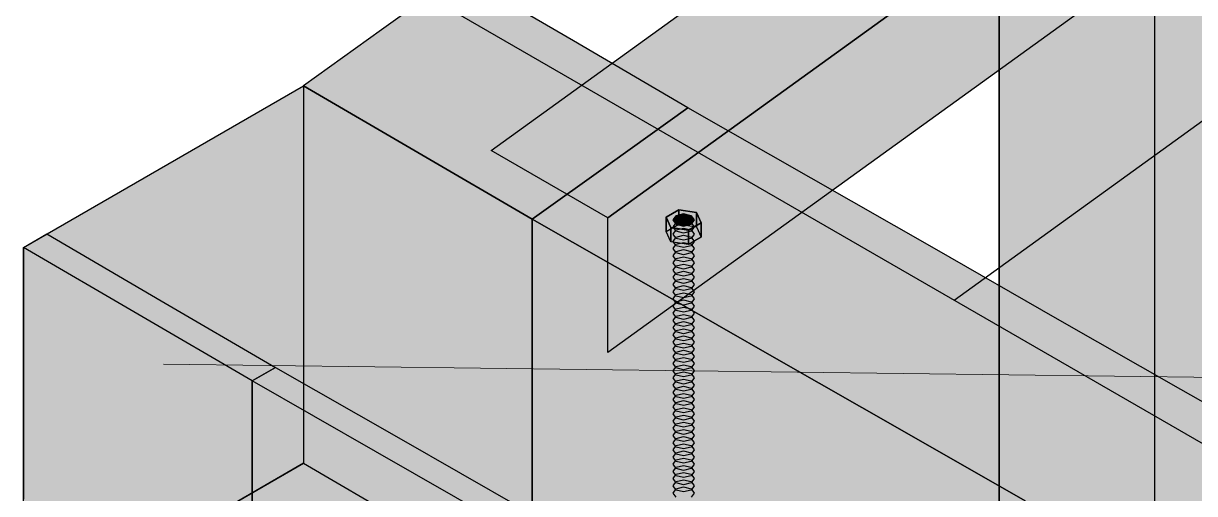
# Model space of a CAD drawing. Header units: metres. Extents: x 0 to 34.2, y 0 to 17.8.
# Drawn here: x 5.857 to 6.509, y 11.229 to 11.49 of the extents above; entities that cross this region are included whole.
import ezdxf

# ---------------------------------------------------------------- set-up
doc = ezdxf.new("R2010")
doc.units = ezdxf.units.M
doc.header["$LTSCALE"] = 0.25
doc.layers.add('ISO-ARISTAS', color=8, linetype='CONTINUOUS')
doc.layers.add('ISO-CONCRETO-SUP', color=254, linetype='CONTINUOUS', true_color=0xe8e8e8)
doc.layers.add('LLAMADAS', color=30, linetype='CONTINUOUS', lineweight=18)

msp = doc.modelspace()

# ---------------------------------------------------------------- linework, layer by layer
at = {"layer": 'ISO-ARISTAS', "color": 250}
for p, q in [((8.46469, 12.84444), (6.37497, 11.33632)), ((6.11723, 11.41975), (6.41416, 11.63404)), ((6.47911, 11.59654), (6.18219, 11.38225)), ((6.18219, 11.38225), (6.47911, 11.59654)), ((6.39999, 11.21611), (6.39999, 11.57963)), ((6.39999, 11.57963), (6.39999, 11.21611)), ((7.6514, 10.59938), (6.01028, 11.54688)), ((6.48659, 11.16611), (6.48659, 11.52963)), ((6.48659, 11.16611), (6.48659, 11.52963)), ((6.09948, 11.51774), (6.05618, 11.48674)), ((6.16313, 11.48062), (6.09948, 11.51774)), ((6.47911, 11.52154), (6.18219, 11.30725)), ((6.05618, 11.48674), (6.01288, 11.45574)), ((6.22679, 11.4435), (6.16313, 11.48062)), ((5.85699, 11.36574), (6.01288, 11.45574)), ((6.07653, 11.41862), (6.01288, 11.45574)), ((6.01288, 11.45574), (6.01288, 11.38574)), ((6.01288, 11.45574), (6.07653, 11.41862)), ((6.01288, 11.45574), (6.01288, 11.24573)), ((6.18349, 11.4125), (6.22679, 11.4435)), ((6.22679, 11.4435), (6.18349, 11.4125)), ((6.29537, 11.4043), (6.22679, 11.4435)), ((6.18219, 11.38225), (6.11723, 11.41975)), ((6.14018, 11.3815), (6.07653, 11.41862)), ((6.07653, 11.41862), (6.14018, 11.3815)), ((6.14018, 11.3815), (6.18349, 11.4125)), ((6.18349, 11.4125), (6.14018, 11.3815)), ((6.36396, 11.3651), (6.29537, 11.4043)), ((6.22179, 11.38667), (6.21464, 11.38254)), ((6.21464, 11.38254), (6.22179, 11.38667)), ((6.23156, 11.38516), (6.22179, 11.38667)), ((6.22179, 11.38667), (6.22179, 11.37867)), ((6.22179, 11.37867), (6.22179, 11.38667)), ((6.22179, 11.38667), (6.23156, 11.38516)), ((6.01288, 11.38574), (6.01288, 11.31574)), ((6.14018, 11.3115), (6.14018, 11.3815)), ((6.20877, 11.3423), (6.14018, 11.3815)), ((6.14018, 11.3815), (6.14018, 11.3115)), ((6.14018, 11.3815), (6.20877, 11.3423)), ((6.18219, 11.30725), (6.18219, 11.38225)), ((6.21464, 11.38254), (6.21464, 11.37454)), ((6.21464, 11.37454), (6.21464, 11.38254)), ((6.21464, 11.38254), (6.21726, 11.3769)), ((6.21726, 11.3769), (6.21464, 11.38254)), ((6.22025, 11.38343), (6.21853, 11.38103)), ((6.21853, 11.38103), (6.22025, 11.38343)), ((6.21853, 11.38103), (6.22025, 11.37863)), ((6.22025, 11.37863), (6.21853, 11.38103)), ((6.22441, 11.38443), (6.22025, 11.38343)), ((6.22025, 11.38343), (6.22441, 11.38443)), ((6.22025, 11.37953), (6.22441, 11.38052)), ((6.22856, 11.38343), (6.22441, 11.38443)), ((6.22441, 11.38443), (6.22856, 11.38343)), ((6.22441, 11.38052), (6.22856, 11.37953)), ((6.23028, 11.38103), (6.22856, 11.38343)), ((6.22856, 11.38343), (6.23028, 11.38103)), ((6.22856, 11.37863), (6.23028, 11.38103)), ((6.23028, 11.38103), (6.22856, 11.37863)), ((6.23156, 11.37716), (6.23156, 11.38516)), ((6.23417, 11.37952), (6.23156, 11.38516)), ((6.23156, 11.38516), (6.23156, 11.37716)), ((6.23156, 11.38516), (6.23417, 11.37952)), ((5.85699, 11.36574), (5.86998, 11.37324)), ((5.86998, 11.37324), (5.93364, 11.33612)), ((6.21464, 11.37454), (6.22179, 11.37867)), ((6.21464, 11.37454), (6.22179, 11.37867)), ((6.21726, 11.3689), (6.21464, 11.37454)), ((6.21726, 11.3689), (6.21464, 11.37454)), ((6.21726, 11.3769), (6.21726, 11.3689)), ((6.22702, 11.37539), (6.21726, 11.3769)), ((6.21726, 11.3689), (6.21726, 11.3769)), ((6.21726, 11.3769), (6.22702, 11.37539)), ((6.21853, 11.37713), (6.22025, 11.37953)), ((6.22025, 11.37472), (6.21853, 11.37713)), ((6.21853, 11.37312), (6.22025, 11.37552)), ((6.22025, 11.37073), (6.21853, 11.37312)), ((6.22025, 11.37863), (6.22441, 11.37764)), ((6.22441, 11.37764), (6.22025, 11.37863)), ((6.22025, 11.37552), (6.22441, 11.37652)), ((6.22441, 11.37373), (6.22025, 11.37472)), ((6.22179, 11.37867), (6.23156, 11.37716)), ((6.22179, 11.37867), (6.23156, 11.37716)), ((6.22441, 11.37764), (6.22856, 11.37863)), ((6.22856, 11.37863), (6.22441, 11.37764)), ((6.22441, 11.37652), (6.22856, 11.37552)), ((6.22856, 11.37472), (6.22441, 11.37373)), ((6.23417, 11.37952), (6.22702, 11.37539)), ((6.22702, 11.37539), (6.23417, 11.37952)), ((6.22702, 11.36739), (6.22702, 11.37539)), ((6.22702, 11.37539), (6.22702, 11.36739)), ((6.22856, 11.37953), (6.23028, 11.37713)), ((6.23028, 11.37713), (6.22856, 11.37472)), ((6.22856, 11.37552), (6.23028, 11.37312)), ((6.23028, 11.37312), (6.22856, 11.37073)), ((6.23156, 11.37716), (6.23417, 11.37152)), ((6.23156, 11.37716), (6.23417, 11.37152)), ((6.23417, 11.37152), (6.23417, 11.37952)), ((6.23417, 11.37952), (6.23417, 11.37152)), ((6.22702, 11.36739), (6.21726, 11.3689)), ((6.22702, 11.36739), (6.21726, 11.3689)), ((6.21853, 11.36913), (6.22025, 11.37153)), ((6.22025, 11.36673), (6.21853, 11.36913)), ((6.21853, 11.36513), (6.22025, 11.36753)), ((6.22025, 11.37153), (6.22441, 11.37252)), ((6.22441, 11.36973), (6.22025, 11.37073)), ((6.22025, 11.36753), (6.22441, 11.36852)), ((6.22441, 11.36573), (6.22025, 11.36673)), ((6.22441, 11.37252), (6.22856, 11.37153)), ((6.22856, 11.37073), (6.22441, 11.36973)), ((6.22441, 11.36852), (6.22856, 11.36753)), ((6.22856, 11.36673), (6.22441, 11.36573)), ((6.23417, 11.37152), (6.22702, 11.36739)), ((6.23417, 11.37152), (6.22702, 11.36739)), ((6.22856, 11.37153), (6.23028, 11.36913)), ((6.23028, 11.36913), (6.22856, 11.36673)), ((6.22856, 11.36753), (6.23028, 11.36513)), ((5.85699, 11.15573), (5.85699, 11.36574)), ((5.92065, 11.32862), (5.85699, 11.36574)), ((5.85699, 11.36574), (5.85699, 11.29574)), ((5.92065, 11.32862), (5.85699, 11.36574)), ((6.22025, 11.36273), (6.21853, 11.36513)), ((6.21853, 11.36113), (6.22025, 11.36353)), ((6.22025, 11.35872), (6.21853, 11.36113)), ((6.22025, 11.36353), (6.22441, 11.36452)), ((6.22441, 11.36173), (6.22025, 11.36273)), ((6.22025, 11.35953), (6.22441, 11.36052)), ((6.22441, 11.36452), (6.22856, 11.36353)), ((6.22856, 11.36273), (6.22441, 11.36173)), ((6.22441, 11.36052), (6.22856, 11.35953)), ((6.23028, 11.36513), (6.22856, 11.36273)), ((6.22856, 11.36353), (6.23028, 11.36113)), ((6.23028, 11.36113), (6.22856, 11.35872)), ((6.43254, 11.32589), (6.36396, 11.3651)), ((6.21853, 11.35712), (6.22025, 11.35953)), ((6.22025, 11.35473), (6.21853, 11.35712)), ((6.21853, 11.35313), (6.22025, 11.35553)), ((6.22441, 11.35773), (6.22025, 11.35872)), ((6.22025, 11.35553), (6.22441, 11.35652)), ((6.22441, 11.35373), (6.22025, 11.35473)), ((6.22856, 11.35872), (6.22441, 11.35773)), ((6.22441, 11.35652), (6.22856, 11.35553)), ((6.22856, 11.35473), (6.22441, 11.35373)), ((6.22856, 11.35953), (6.23028, 11.35712)), ((6.23028, 11.35712), (6.22856, 11.35473)), ((6.22856, 11.35553), (6.23028, 11.35313)), ((6.22025, 11.35073), (6.21853, 11.35313)), ((6.21853, 11.34913), (6.22025, 11.35153)), ((6.22025, 11.34673), (6.21853, 11.34913)), ((6.21853, 11.34513), (6.22025, 11.34753)), ((6.22025, 11.35153), (6.22441, 11.35252)), ((6.22441, 11.34973), (6.22025, 11.35073)), ((6.22025, 11.34753), (6.22441, 11.34852)), ((6.22441, 11.35252), (6.22856, 11.35153)), ((6.22856, 11.35073), (6.22441, 11.34973)), ((6.22441, 11.34852), (6.22856, 11.34753)), ((6.23028, 11.35313), (6.22856, 11.35073)), ((6.22856, 11.35153), (6.23028, 11.34913)), ((6.23028, 11.34913), (6.22856, 11.34673)), ((6.22856, 11.34753), (6.23028, 11.34513)), ((6.27736, 11.3031), (6.20877, 11.3423)), ((6.20877, 11.3423), (6.27736, 11.3031)), ((6.22025, 11.34272), (6.21853, 11.34513)), ((6.21853, 11.34112), (6.22025, 11.34352)), ((6.22025, 11.33873), (6.21853, 11.34112)), ((6.22441, 11.34573), (6.22025, 11.34673)), ((6.22025, 11.34352), (6.22441, 11.34452)), ((6.22441, 11.34173), (6.22025, 11.34272)), ((6.22025, 11.33953), (6.22441, 11.34052)), ((6.22856, 11.34673), (6.22441, 11.34573)), ((6.22441, 11.34452), (6.22856, 11.34352)), ((6.22856, 11.34272), (6.22441, 11.34173)), ((6.22441, 11.34052), (6.22856, 11.33953)), ((6.23028, 11.34513), (6.22856, 11.34272)), ((6.22856, 11.34352), (6.23028, 11.34112)), ((6.23028, 11.34112), (6.22856, 11.33873)), ((5.93364, 11.33612), (5.99729, 11.299)), ((6.21853, 11.33713), (6.22025, 11.33953)), ((6.22025, 11.33473), (6.21853, 11.33713)), ((6.21853, 11.33313), (6.22025, 11.33553)), ((6.22441, 11.33773), (6.22025, 11.33873)), ((6.22025, 11.33553), (6.22441, 11.33652)), ((6.22441, 11.33373), (6.22025, 11.33473)), ((6.22856, 11.33873), (6.22441, 11.33773)), ((6.22441, 11.33652), (6.22856, 11.33553)), ((6.22856, 11.33473), (6.22441, 11.33373)), ((6.22856, 11.33953), (6.23028, 11.33713)), ((6.23028, 11.33713), (6.22856, 11.33473)), ((6.22856, 11.33553), (6.23028, 11.33313)), ((5.9843, 11.2915), (5.92065, 11.32862)), ((5.9843, 11.2915), (5.92065, 11.32862)), ((6.22025, 11.33073), (6.21853, 11.33313)), ((6.21853, 11.32913), (6.22025, 11.33153)), ((6.22025, 11.32672), (6.21853, 11.32913)), ((6.21853, 11.32512), (6.22025, 11.32753)), ((6.22025, 11.33153), (6.22441, 11.33252)), ((6.22441, 11.32973), (6.22025, 11.33073)), ((6.22025, 11.32753), (6.22441, 11.32852)), ((6.22441, 11.33252), (6.22856, 11.33153)), ((6.22856, 11.33073), (6.22441, 11.32973)), ((6.22441, 11.32852), (6.22856, 11.32753)), ((6.23028, 11.33313), (6.22856, 11.33073)), ((6.22856, 11.33153), (6.23028, 11.32913)), ((6.23028, 11.32913), (6.22856, 11.32672)), ((6.22856, 11.32753), (6.23028, 11.32512)), ((6.22025, 11.32273), (6.21853, 11.32512)), ((6.21853, 11.32113), (6.22025, 11.32353)), ((6.22025, 11.31873), (6.21853, 11.32113)), ((6.22441, 11.32573), (6.22025, 11.32672)), ((6.22025, 11.32353), (6.22441, 11.32452)), ((6.22441, 11.32173), (6.22025, 11.32273)), ((6.22856, 11.32672), (6.22441, 11.32573)), ((6.22441, 11.32452), (6.22856, 11.32353)), ((6.22856, 11.32273), (6.22441, 11.32173)), ((6.23028, 11.32512), (6.22856, 11.32273)), ((6.22856, 11.32353), (6.23028, 11.32113)), ((6.23028, 11.32113), (6.22856, 11.31873)), ((6.50113, 11.28669), (6.43254, 11.32589)), ((6.01288, 11.31574), (6.01288, 11.24573)), ((6.21853, 11.31713), (6.22025, 11.31953)), ((6.22025, 11.31473), (6.21853, 11.31713)), ((6.21853, 11.31313), (6.22025, 11.31553)), ((6.22025, 11.31953), (6.22441, 11.32052)), ((6.22441, 11.31773), (6.22025, 11.31873)), ((6.22025, 11.31553), (6.22441, 11.31652)), ((6.22441, 11.31373), (6.22025, 11.31473)), ((6.22441, 11.32052), (6.22856, 11.31953)), ((6.22856, 11.31873), (6.22441, 11.31773)), ((6.22441, 11.31652), (6.22856, 11.31553)), ((6.22856, 11.31473), (6.22441, 11.31373)), ((6.22856, 11.31953), (6.23028, 11.31713)), ((6.23028, 11.31713), (6.22856, 11.31473)), ((6.22856, 11.31553), (6.23028, 11.31313)), ((6.14018, 11.2415), (6.14018, 11.3115)), ((6.14018, 11.3115), (6.14018, 11.2415)), ((6.22025, 11.31072), (6.21853, 11.31313)), ((6.21853, 11.30912), (6.22025, 11.31152)), ((6.22025, 11.30673), (6.21853, 11.30912)), ((6.22025, 11.31152), (6.22441, 11.31252)), ((6.22441, 11.30973), (6.22025, 11.31072)), ((6.22025, 11.30753), (6.22441, 11.30852)), ((6.22441, 11.31252), (6.22856, 11.31152)), ((6.22856, 11.31072), (6.22441, 11.30973)), ((6.22441, 11.30852), (6.22856, 11.30753)), ((6.23028, 11.31313), (6.22856, 11.31072)), ((6.22856, 11.31152), (6.23028, 11.30912)), ((6.23028, 11.30912), (6.22856, 11.30673)), ((6.21853, 11.30513), (6.22025, 11.30753)), ((6.22025, 11.30273), (6.21853, 11.30513)), ((6.21853, 11.30113), (6.22025, 11.30353)), ((6.22441, 11.30573), (6.22025, 11.30673)), ((6.22025, 11.30353), (6.22441, 11.30452)), ((6.22441, 11.30173), (6.22025, 11.30273)), ((6.22856, 11.30673), (6.22441, 11.30573)), ((6.22441, 11.30452), (6.22856, 11.30353)), ((6.22856, 11.30273), (6.22441, 11.30173)), ((6.22856, 11.30753), (6.23028, 11.30513)), ((6.23028, 11.30513), (6.22856, 11.30273)), ((6.22856, 11.30353), (6.23028, 11.30113)), ((6.34594, 11.26389), (6.27736, 11.3031)), ((6.27736, 11.3031), (6.34594, 11.26389)), ((5.85699, 11.29574), (5.85699, 11.22574)), ((5.99729, 11.299), (5.9843, 11.2915)), ((5.9843, 11.2915), (5.99729, 11.299)), ((5.99729, 11.299), (6.06588, 11.2598)), ((6.22025, 11.29873), (6.21853, 11.30113)), ((6.21853, 11.29713), (6.22025, 11.29953)), ((6.22025, 11.29472), (6.21853, 11.29713)), ((6.21853, 11.29312), (6.22025, 11.29553)), ((6.22025, 11.29953), (6.22441, 11.30052)), ((6.22441, 11.29773), (6.22025, 11.29873)), ((6.22025, 11.29553), (6.22441, 11.29652)), ((6.22441, 11.30052), (6.22856, 11.29953)), ((6.22856, 11.29873), (6.22441, 11.29773)), ((6.22441, 11.29652), (6.22856, 11.29553)), ((6.23028, 11.30113), (6.22856, 11.29873)), ((6.22856, 11.29953), (6.23028, 11.29713)), ((6.23028, 11.29713), (6.22856, 11.29472)), ((6.22856, 11.29553), (6.23028, 11.29312)), ((5.9843, 11.2215), (5.9843, 11.2915)), ((6.05289, 11.2523), (5.9843, 11.2915)), ((5.9843, 11.2915), (5.9843, 11.2215)), ((6.05289, 11.2523), (5.9843, 11.2915)), ((6.22025, 11.29073), (6.21853, 11.29312)), ((6.21853, 11.28913), (6.22025, 11.29153)), ((6.22025, 11.28673), (6.21853, 11.28913)), ((6.22441, 11.29373), (6.22025, 11.29472)), ((6.22025, 11.29153), (6.22441, 11.29252)), ((6.22441, 11.28973), (6.22025, 11.29073)), ((6.22025, 11.28753), (6.22441, 11.28852)), ((6.22856, 11.29472), (6.22441, 11.29373)), ((6.22441, 11.29252), (6.22856, 11.29153)), ((6.22856, 11.29073), (6.22441, 11.28973)), ((6.22441, 11.28852), (6.22856, 11.28753)), ((6.23028, 11.29312), (6.22856, 11.29073)), ((6.22856, 11.29153), (6.23028, 11.28913)), ((6.23028, 11.28913), (6.22856, 11.28673)), ((6.21853, 11.28513), (6.22025, 11.28753)), ((6.22025, 11.28273), (6.21853, 11.28513)), ((6.21853, 11.28113), (6.22025, 11.28353)), ((6.22441, 11.28573), (6.22025, 11.28673)), ((6.22025, 11.28353), (6.22441, 11.28452)), ((6.22441, 11.28173), (6.22025, 11.28273)), ((6.22856, 11.28673), (6.22441, 11.28573)), ((6.22441, 11.28452), (6.22856, 11.28353)), ((6.22856, 11.28273), (6.22441, 11.28173)), ((6.22856, 11.28753), (6.23028, 11.28513)), ((6.23028, 11.28513), (6.22856, 11.28273)), ((6.22856, 11.28353), (6.23028, 11.28113)), ((6.56971, 11.24749), (6.50113, 11.28669)), ((6.22025, 11.27872), (6.21853, 11.28113)), ((6.21853, 11.27712), (6.22025, 11.27952)), ((6.22025, 11.27473), (6.21853, 11.27712)), ((6.21853, 11.27313), (6.22025, 11.27553)), ((6.22025, 11.27952), (6.22441, 11.28052)), ((6.22441, 11.27773), (6.22025, 11.27872)), ((6.22025, 11.27553), (6.22441, 11.27652)), ((6.22441, 11.28052), (6.22856, 11.27952)), ((6.22856, 11.27872), (6.22441, 11.27773)), ((6.22441, 11.27652), (6.22856, 11.27553)), ((6.23028, 11.28113), (6.22856, 11.27872)), ((6.22856, 11.27952), (6.23028, 11.27712)), ((6.23028, 11.27712), (6.22856, 11.27473)), ((6.22856, 11.27553), (6.23028, 11.27313)), ((6.22025, 11.27073), (6.21853, 11.27313)), ((6.21853, 11.26913), (6.22025, 11.27153)), ((6.22025, 11.26673), (6.21853, 11.26913)), ((6.22441, 11.27373), (6.22025, 11.27473)), ((6.22025, 11.27153), (6.22441, 11.27252)), ((6.22441, 11.26973), (6.22025, 11.27073)), ((6.22856, 11.27473), (6.22441, 11.27373)), ((6.22441, 11.27252), (6.22856, 11.27153)), ((6.22856, 11.27073), (6.22441, 11.26973)), ((6.23028, 11.27313), (6.22856, 11.27073)), ((6.22856, 11.27153), (6.23028, 11.26913)), ((6.23028, 11.26913), (6.22856, 11.26673)), ((6.21853, 11.26513), (6.22025, 11.26753)), ((6.22025, 11.26272), (6.21853, 11.26513)), ((6.21853, 11.26112), (6.22025, 11.26353)), ((6.22025, 11.26753), (6.22441, 11.26852)), ((6.22441, 11.26573), (6.22025, 11.26673)), ((6.22025, 11.26353), (6.22441, 11.26452)), ((6.22441, 11.26173), (6.22025, 11.26272)), ((6.22441, 11.26852), (6.22856, 11.26753)), ((6.22856, 11.26673), (6.22441, 11.26573)), ((6.22441, 11.26452), (6.22856, 11.26353)), ((6.22856, 11.26272), (6.22441, 11.26173)), ((6.22856, 11.26753), (6.23028, 11.26513)), ((6.23028, 11.26513), (6.22856, 11.26272)), ((6.22856, 11.26353), (6.23028, 11.26112)), ((6.41453, 11.22469), (6.34594, 11.26389)), ((6.34594, 11.26389), (6.41453, 11.22469)), ((6.06588, 11.2598), (6.13446, 11.2206)), ((6.22025, 11.25873), (6.21853, 11.26112)), ((6.21853, 11.25713), (6.22025, 11.25953)), ((6.22025, 11.25473), (6.21853, 11.25713)), ((6.22025, 11.25953), (6.22441, 11.26052)), ((6.22441, 11.25773), (6.22025, 11.25873)), ((6.22025, 11.25553), (6.22441, 11.25652)), ((6.22441, 11.26052), (6.22856, 11.25953)), ((6.22856, 11.25873), (6.22441, 11.25773)), ((6.22441, 11.25652), (6.22856, 11.25553)), ((6.23028, 11.26112), (6.22856, 11.25873)), ((6.22856, 11.25953), (6.23028, 11.25713)), ((6.23028, 11.25713), (6.22856, 11.25473)), ((6.12147, 11.2131), (6.05289, 11.2523)), ((6.12147, 11.2131), (6.05289, 11.2523)), ((6.21853, 11.25313), (6.22025, 11.25553)), ((6.22025, 11.25073), (6.21853, 11.25313)), ((6.21853, 11.24913), (6.22025, 11.25153)), ((6.22441, 11.25373), (6.22025, 11.25473)), ((6.22025, 11.25153), (6.22441, 11.25252)), ((6.22441, 11.24973), (6.22025, 11.25073)), ((6.22856, 11.25473), (6.22441, 11.25373)), ((6.22441, 11.25252), (6.22856, 11.25153)), ((6.22856, 11.25073), (6.22441, 11.24973)), ((6.22856, 11.25553), (6.23028, 11.25313)), ((6.23028, 11.25313), (6.22856, 11.25073)), ((6.22856, 11.25153), (6.23028, 11.24913)), ((6.01288, 11.24573), (5.85699, 11.15573)), ((5.96092, 11.21574), (6.01288, 11.24573)), ((6.01288, 11.24573), (6.07653, 11.20862)), ((6.01288, 11.24573), (6.07653, 11.20862)), ((6.22025, 11.24672), (6.21853, 11.24913)), ((6.21853, 11.24512), (6.22025, 11.24752)), ((6.22025, 11.24273), (6.21853, 11.24512)), ((6.21853, 11.24113), (6.22025, 11.24352)), ((6.22025, 11.24752), (6.22441, 11.24852)), ((6.22441, 11.24573), (6.22025, 11.24672)), ((6.22025, 11.24352), (6.22441, 11.24452)), ((6.22441, 11.24173), (6.22025, 11.24273)), ((6.22441, 11.24852), (6.22856, 11.24752)), ((6.22856, 11.24672), (6.22441, 11.24573)), ((6.22441, 11.24452), (6.22856, 11.24352)), ((6.22856, 11.24273), (6.22441, 11.24173)), ((6.23028, 11.24913), (6.22856, 11.24672)), ((6.22856, 11.24752), (6.23028, 11.24512)), ((6.23028, 11.24512), (6.22856, 11.24273)), ((6.22856, 11.24352), (6.23028, 11.24113)), ((6.14018, 11.1715), (6.14018, 11.2415)), ((6.14018, 11.2415), (6.14018, 11.1715)), ((6.22025, 11.23873), (6.21853, 11.24113)), ((6.21853, 11.23713), (6.22025, 11.23953)), ((6.22025, 11.23473), (6.21853, 11.23713)), ((6.22025, 11.23953), (6.22441, 11.24052)), ((6.22441, 11.23773), (6.22025, 11.23873)), ((6.22025, 11.23553), (6.22441, 11.23652)), ((6.22441, 11.24052), (6.22856, 11.23953)), ((6.22856, 11.23873), (6.22441, 11.23773)), ((6.22441, 11.23652), (6.22856, 11.23553)), ((6.23028, 11.24113), (6.22856, 11.23873)), ((6.22856, 11.23953), (6.23028, 11.23713)), ((6.23028, 11.23713), (6.22856, 11.23473)), ((6.21853, 11.23313), (6.22025, 11.23553)), ((6.22025, 11.23072), (6.21853, 11.23313)), ((6.21853, 11.22912), (6.22025, 11.23153)), ((6.22441, 11.23373), (6.22025, 11.23473)), ((6.22025, 11.23153), (6.22441, 11.23252)), ((6.22441, 11.22973), (6.22025, 11.23072)), ((6.22856, 11.23473), (6.22441, 11.23373)), ((6.22441, 11.23252), (6.22856, 11.23153)), ((6.22856, 11.23072), (6.22441, 11.22973)), ((6.22856, 11.23553), (6.23028, 11.23313)), ((6.23028, 11.23313), (6.22856, 11.23072)), ((6.22856, 11.23153), (6.23028, 11.22912)), ((6.22025, 11.22673), (6.21853, 11.22912)), ((6.23028, 11.22912), (6.22856, 11.22673))]:
    msp.add_line(p, q, dxfattribs=at)
at = {"layer": 'ISO-CONCRETO-SUP', "true_color": 0x575d65}
for points in [[(6.6165, 11.34111), (6.39999, 11.21611), (6.6165, 11.70463), (6.39999, 11.57963)], [(6.7031, 11.29111), (6.48659, 11.16611), (6.7031, 11.65463), (6.48659, 11.52963)], [(6.47911, 11.52154), (6.18219, 11.30725), (6.47911, 11.59654), (6.18219, 11.38225)], [(6.6165, 10.97759), (6.39999, 10.85259), (6.6165, 11.34111), (6.39999, 11.21611)], [(6.7031, 10.92759), (6.48659, 10.80259), (6.7031, 11.29111), (6.48659, 11.16611)]]:
    msp.add_solid(points, dxfattribs=at)
at = {"layer": 'ISO-CONCRETO-SUP', "true_color": 0x6e7681}
msp.add_solid([(6.41416, 11.63404), (6.47911, 11.59654), (6.11723, 11.41975), (6.18219, 11.38225)], dxfattribs=at)
at = {"layer": 'ISO-CONCRETO-SUP', "true_color": 0x616771}
msp.add_solid([(6.39999, 11.21611), (6.48659, 11.16611), (6.39999, 11.57963), (6.48659, 11.52963)], dxfattribs=at)
at = {"layer": 'ISO-CONCRETO-SUP', "true_color": 0xc2c5cd}
for points in [[(6.05618, 11.48674), (6.11983, 11.44962), (6.09948, 11.51774), (6.16313, 11.48062)], [(6.01288, 11.45574), (6.07653, 11.41862), (6.05618, 11.48674), (6.11983, 11.44962)], [(6.11983, 11.44962), (6.18349, 11.4125), (6.16313, 11.48062), (6.22679, 11.4435)], [(6.07653, 11.41862), (6.14018, 11.3815), (6.11983, 11.44962), (6.18349, 11.4125)]]:
    msp.add_solid(points, dxfattribs=at)
at = {"layer": 'ISO-CONCRETO-SUP', "true_color": 0xa8aaae}
msp.add_solid([(6.01288, 11.24573), (5.85699, 11.15573), (6.01288, 11.45574), (5.85699, 11.36574)], dxfattribs=at)
at = {"layer": 'ISO-CONCRETO-SUP', "true_color": 0xaaadb3}
for points in [[(6.01288, 11.38574), (6.07653, 11.34862), (6.01288, 11.45574), (6.07653, 11.41862)], [(6.07653, 11.34862), (6.14018, 11.3115), (6.07653, 11.41862), (6.14018, 11.3815)], [(6.01288, 11.31574), (6.07653, 11.27862), (6.01288, 11.38574), (6.07653, 11.34862)], [(6.14018, 11.3115), (6.20877, 11.2723), (6.14018, 11.3815), (6.20877, 11.3423)], [(5.85699, 11.29574), (5.92065, 11.25862), (5.85699, 11.36574), (5.92065, 11.32862)], [(6.07653, 11.27862), (6.14018, 11.2415), (6.07653, 11.34862), (6.14018, 11.3115)], [(6.20877, 11.2723), (6.27736, 11.2331), (6.20877, 11.3423), (6.27736, 11.3031)], [(5.92065, 11.25862), (5.9843, 11.2215), (5.92065, 11.32862), (5.9843, 11.2915)], [(6.01288, 11.24573), (6.07653, 11.20862), (6.01288, 11.31574), (6.07653, 11.27862)], [(6.14018, 11.2415), (6.20877, 11.2023), (6.14018, 11.3115), (6.20877, 11.2723)], [(6.27736, 11.2331), (6.34594, 11.19389), (6.27736, 11.3031), (6.34594, 11.26389)], [(5.85699, 11.22574), (5.92065, 11.18862), (5.85699, 11.29574), (5.92065, 11.25862)], [(5.9843, 11.2215), (6.05289, 11.1823), (5.9843, 11.2915), (6.05289, 11.2523)], [(6.07653, 11.20862), (6.14018, 11.1715), (6.07653, 11.27862), (6.14018, 11.2415)], [(6.20877, 11.2023), (6.27736, 11.1631), (6.20877, 11.2723), (6.27736, 11.2331)], [(6.34594, 11.19389), (6.41453, 11.15469), (6.34594, 11.26389), (6.41453, 11.22469)], [(5.92065, 11.18862), (5.9843, 11.1515), (5.92065, 11.25862), (5.9843, 11.2215)], [(6.05289, 11.1823), (6.12147, 11.1431), (6.05289, 11.2523), (6.12147, 11.2131)], [(6.14018, 11.1715), (6.20877, 11.1323), (6.14018, 11.2415), (6.20877, 11.2023)], [(6.27736, 11.1631), (6.34594, 11.12389), (6.27736, 11.2331), (6.34594, 11.19389)]]:
    msp.add_solid(points, dxfattribs=at)
at = {"layer": 'ISO-CONCRETO-SUP', "true_color": 0xc1c5cc}
for points in [[(6.18349, 11.4125), (6.25207, 11.3733), (6.22679, 11.4435), (6.29537, 11.4043)], [(6.14018, 11.3815), (6.20877, 11.3423), (6.18349, 11.4125), (6.25207, 11.3733)], [(6.25207, 11.3733), (6.32066, 11.3341), (6.29537, 11.4043), (6.36396, 11.3651)], [(6.20877, 11.3423), (6.27736, 11.3031), (6.25207, 11.3733), (6.32066, 11.3341)], [(6.32066, 11.3341), (6.38924, 11.29489), (6.36396, 11.3651), (6.43254, 11.32589)], [(6.27736, 11.3031), (6.34594, 11.26389), (6.32066, 11.3341), (6.38924, 11.29489)], [(6.38924, 11.29489), (6.45783, 11.25569), (6.43254, 11.32589), (6.50113, 11.28669)], [(6.34594, 11.26389), (6.41453, 11.22469), (6.38924, 11.29489), (6.45783, 11.25569)], [(6.45783, 11.25569), (6.52641, 11.21649), (6.50113, 11.28669), (6.56971, 11.24749)], [(6.41453, 11.22469), (6.48311, 11.18549), (6.45783, 11.25569), (6.52641, 11.21649)]]:
    msp.add_solid(points, dxfattribs=at)
at = {"layer": 'ISO-CONCRETO-SUP', "true_color": 0x42444a}
for points in [[(6.21464, 11.37454), (6.22179, 11.37867), (6.21464, 11.38254), (6.22179, 11.38667)], [(6.23417, 11.37152), (6.22702, 11.36739), (6.23417, 11.37952), (6.22702, 11.37539)]]:
    msp.add_solid(points, dxfattribs=at)
at = {"layer": 'ISO-CONCRETO-SUP', "true_color": 0x52545b}
for points in [[(6.21726, 11.3769), (6.21464, 11.38254), (6.22179, 11.38667)], [(6.21726, 11.3769), (6.22179, 11.38667), (6.23156, 11.38516)], [(6.21726, 11.3769), (6.23156, 11.38516), (6.23417, 11.37952)], [(6.21726, 11.3689), (6.21464, 11.37454), (6.22179, 11.37867)], [(6.21726, 11.3769), (6.23417, 11.37952), (6.22702, 11.37539)], [(6.21726, 11.3689), (6.22179, 11.37867), (6.23156, 11.37716)], [(6.21726, 11.3689), (6.23156, 11.37716), (6.23417, 11.37152)], [(6.21726, 11.3689), (6.23417, 11.37152), (6.22702, 11.36739)]]:
    msp.add_solid(points, dxfattribs=at)
at = {"layer": 'ISO-CONCRETO-SUP', "true_color": 0x4e5057}
for points in [[(6.22179, 11.37867), (6.23156, 11.37716), (6.22179, 11.38667), (6.23156, 11.38516)], [(6.22702, 11.36739), (6.21726, 11.3689), (6.22702, 11.37539), (6.21726, 11.3769)]]:
    msp.add_solid(points, dxfattribs=at)
at = {"layer": 'ISO-CONCRETO-SUP', "true_color": 0x404248}
for points in [[(6.21726, 11.3689), (6.21464, 11.37454), (6.21726, 11.3769), (6.21464, 11.38254)], [(6.23156, 11.37716), (6.23417, 11.37152), (6.23156, 11.38516), (6.23417, 11.37952)]]:
    msp.add_solid(points, dxfattribs=at)
at = {"layer": 'ISO-CONCRETO-SUP', "true_color": 0x696a6e}
for points in [[(6.21853, 11.31065), (6.22025, 11.31305), (6.21853, 11.38103), (6.22025, 11.38343)], [(6.23028, 11.31065), (6.22856, 11.30825), (6.23028, 11.38103), (6.22856, 11.37863)], [(6.21853, 11.24027), (6.22025, 11.24267), (6.21853, 11.31065), (6.22025, 11.31305)], [(6.23028, 11.24027), (6.22856, 11.23787), (6.23028, 11.31065), (6.22856, 11.30825)], [(6.21853, 11.16989), (6.22025, 11.17229), (6.21853, 11.24027), (6.22025, 11.24267)], [(6.23028, 11.16989), (6.22856, 11.16749), (6.23028, 11.24027), (6.22856, 11.23787)]]:
    msp.add_solid(points, dxfattribs=at)
at = {"layer": 'ISO-CONCRETO-SUP', "true_color": 0x96989e}
for points in [[(6.22441, 11.38103), (6.21853, 11.38103), (6.22025, 11.38343)], [(6.22441, 11.38103), (6.22025, 11.37863), (6.21853, 11.38103)], [(6.22441, 11.38103), (6.22025, 11.38343), (6.22441, 11.38443)], [(6.22441, 11.38103), (6.22441, 11.37764), (6.22025, 11.37863)], [(6.22441, 11.38103), (6.22441, 11.38443), (6.22856, 11.38343)], [(6.22441, 11.38103), (6.22856, 11.38343), (6.23028, 11.38103)], [(6.22441, 11.38103), (6.23028, 11.38103), (6.22856, 11.37863)], [(6.22441, 11.38103), (6.22856, 11.37863), (6.22441, 11.37764)]]:
    msp.add_solid(points, dxfattribs=at)
at = {"layer": 'ISO-CONCRETO-SUP', "true_color": 0x7b7d81}
for points in [[(6.22025, 11.30825), (6.21853, 11.31065), (6.22025, 11.37863), (6.21853, 11.38103)], [(6.22856, 11.31305), (6.23028, 11.31065), (6.22856, 11.38343), (6.23028, 11.38103)], [(6.22025, 11.23787), (6.21853, 11.24027), (6.22025, 11.30825), (6.21853, 11.31065)], [(6.22856, 11.24267), (6.23028, 11.24027), (6.22856, 11.31305), (6.23028, 11.31065)], [(6.22025, 11.16749), (6.21853, 11.16989), (6.22025, 11.23787), (6.21853, 11.24027)], [(6.22856, 11.17229), (6.23028, 11.16989), (6.22856, 11.24267), (6.23028, 11.24027)]]:
    msp.add_solid(points, dxfattribs=at)
at = {"layer": 'ISO-CONCRETO-SUP', "true_color": 0x87888d}
for points in [[(6.22025, 11.31305), (6.22441, 11.31404), (6.22025, 11.38343), (6.22441, 11.38443)], [(6.22856, 11.30825), (6.22441, 11.30726), (6.22856, 11.37863), (6.22441, 11.37764)], [(6.22025, 11.24267), (6.22441, 11.24366), (6.22025, 11.31305), (6.22441, 11.31404)], [(6.22856, 11.23787), (6.22441, 11.23687), (6.22856, 11.30825), (6.22441, 11.30726)], [(6.22025, 11.17229), (6.22441, 11.17328), (6.22025, 11.24267), (6.22441, 11.24366)], [(6.22856, 11.16749), (6.22441, 11.16649), (6.22856, 11.23787), (6.22441, 11.23687)]]:
    msp.add_solid(points, dxfattribs=at)
at = {"layer": 'ISO-CONCRETO-SUP', "true_color": 0x8e9095}
for points in [[(6.22441, 11.31404), (6.22856, 11.31305), (6.22441, 11.38443), (6.22856, 11.38343)], [(6.22441, 11.30726), (6.22025, 11.30825), (6.22441, 11.37764), (6.22025, 11.37863)], [(6.22441, 11.23687), (6.22025, 11.23787), (6.22441, 11.30726), (6.22025, 11.30825)], [(6.22441, 11.24366), (6.22856, 11.24267), (6.22441, 11.31404), (6.22856, 11.31305)], [(6.22441, 11.17328), (6.22856, 11.17229), (6.22441, 11.24366), (6.22856, 11.24267)], [(6.22441, 11.16649), (6.22025, 11.16749), (6.22441, 11.23687), (6.22025, 11.23787)]]:
    msp.add_solid(points, dxfattribs=at)
at = {"layer": 'ISO-CONCRETO-SUP', "true_color": 0xbcc0c7}
for points in [[(5.86998, 11.37324), (5.93364, 11.33612), (5.85699, 11.36574), (5.92065, 11.32862)], [(5.93364, 11.33612), (5.99729, 11.299), (5.92065, 11.32862), (5.9843, 11.2915)], [(5.99729, 11.299), (6.06588, 11.2598), (5.9843, 11.2915), (6.05289, 11.2523)], [(6.06588, 11.2598), (6.13446, 11.2206), (6.05289, 11.2523), (6.12147, 11.2131)], [(6.01288, 11.24573), (6.07653, 11.20862), (5.96092, 11.21574), (6.02457, 11.17862)]]:
    msp.add_solid(points, dxfattribs=at)
at = {"layer": 'LLAMADAS'}
msp.add_line((18.48, 11.14318), (5.93494, 11.30074), dxfattribs=at)
msp.add_solid([(5.93494, 11.30074), (6.00064, 11.27681), (6.00122, 11.323)], dxfattribs=at)

doc.saveas('drawing.dxf')
